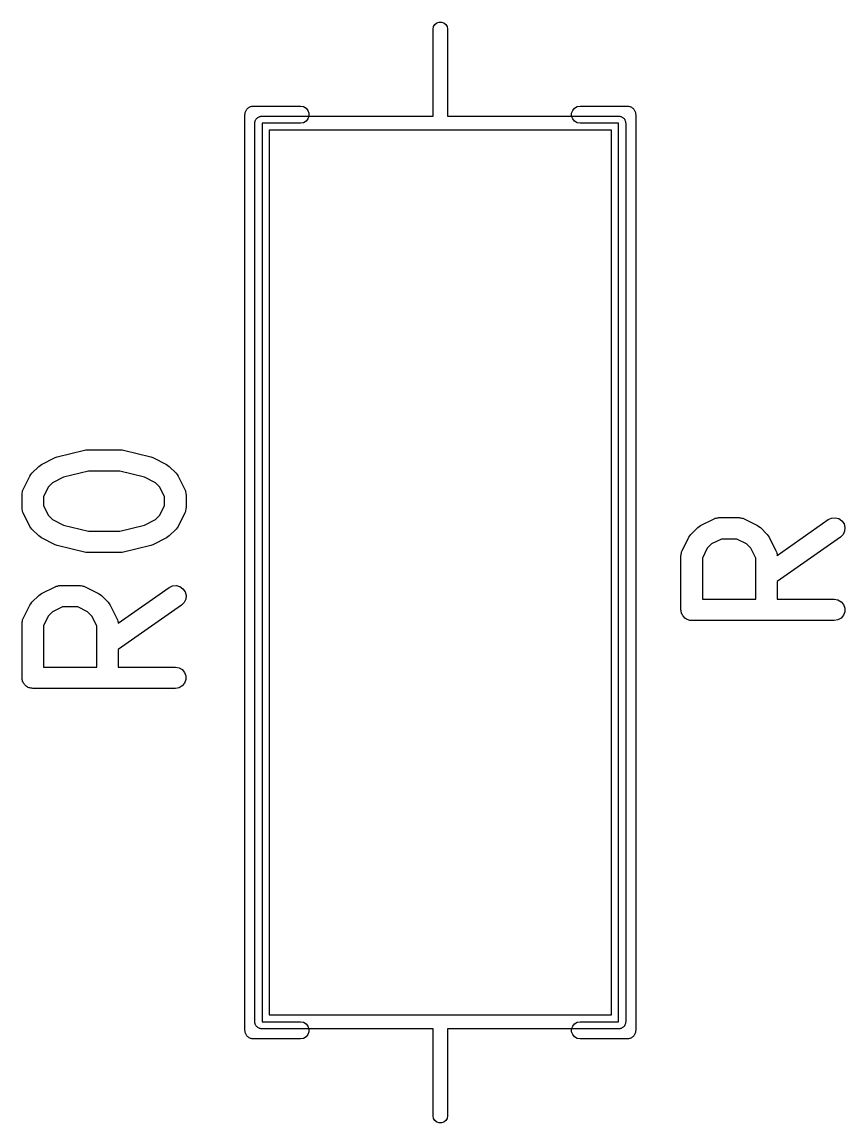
# Model space of a CAD drawing. Header units: millimetres. Extents: x 24 to 200, y 24 to 188.
# Drawn here: x 70.39 to 76.16, y 148.58 to 156.29 of the extents above; entities that cross this region are included whole.
import ezdxf

# ---------------------------------------------------------------- set-up
doc = ezdxf.new("R2010")
doc.units = ezdxf.units.MM
doc.layers.add('7_PCBサンプル', color=7, linetype='Continuous')

# ---------------------------------------------------------------- blocks, each defined once
blk = doc.blocks.new('hhskb2-F.SilkS')
at = {"layer": '7_PCBサンプル'}
for p, q in [((58.9362, -30.9549), (58.938, -30.95)), ((58.938, -30.95), (58.9414, -30.946)), ((58.9414, -30.946), (58.944, -30.9414)), ((58.944, -30.9414), (58.9481, -30.9381)), ((58.9481, -30.9381), (58.9514, -30.934)), ((58.9514, -30.934), (58.956, -30.9314)), ((58.956, -30.9314), (58.96, -30.928)), ((58.96, -30.928), (58.9649, -30.9262)), ((58.9649, -30.9262), (58.9695, -30.9236)), ((58.9695, -30.9236), (58.9747, -30.9227)), ((58.9747, -30.9227), (58.9796, -30.9209)), ((58.9796, -30.9209), (58.9848, -30.9209)), ((58.9848, -30.9209), (58.99, -30.92)), ((58.99, -30.92), (59.32, -30.92)), ((59.32, -30.92), (59.3405, -30.9236)), ((59.3405, -30.9236), (59.3586, -30.934)), ((59.3586, -30.934), (59.372, -30.95)), ((59.372, -30.95), (59.3791, -30.9696)), ((61.2209, -30.9696), (61.228, -30.95)), ((61.228, -30.95), (61.2414, -30.934)), ((61.2414, -30.934), (61.2595, -30.9236)), ((61.2595, -30.9236), (61.28, -30.92)), ((61.28, -30.92), (61.61, -30.92)), ((61.61, -30.92), (61.6152, -30.9209)), ((61.6152, -30.9209), (61.6204, -30.9209)), ((61.6204, -30.9209), (61.6253, -30.9227)), ((61.6253, -30.9227), (61.6305, -30.9236)), ((61.6305, -30.9236), (61.6351, -30.9262)), ((61.6351, -30.9262), (61.64, -30.928)), ((61.64, -30.928), (61.644, -30.9314)), ((61.644, -30.9314), (61.6486, -30.934)), ((61.6486, -30.934), (61.6519, -30.9381)), ((61.6519, -30.9381), (61.656, -30.9414)), ((61.656, -30.9414), (61.6586, -30.946)), ((61.6586, -30.946), (61.662, -30.95)), ((61.662, -30.95), (61.6638, -30.9549)), ((58.93, -30.98), (58.9309, -30.9748)), ((58.93, -37.4), (58.93, -30.98)), ((58.9309, -30.9696), (58.9327, -30.9647)), ((58.9309, -30.9748), (58.9309, -30.9696)), ((58.9327, -30.9647), (58.9336, -30.9595)), ((58.9336, -30.9595), (58.9362, -30.9549)), ((59.3586, -31.026), (59.3405, -31.0364)), ((59.372, -31.01), (59.3586, -31.026)), ((59.3791, -30.9904), (59.372, -31.01)), ((59.3791, -30.9696), (59.3791, -30.9904)), ((61.2209, -30.9904), (61.2209, -30.9696)), ((61.228, -31.01), (61.2209, -30.9904)), ((61.2414, -31.026), (61.228, -31.01)), ((61.2595, -31.0364), (61.2414, -31.026)), ((61.6638, -30.9549), (61.6664, -30.9595)), ((61.6664, -30.9595), (61.6673, -30.9647)), ((61.6673, -30.9647), (61.6691, -30.9696)), ((61.6691, -30.9696), (61.6691, -30.9748)), ((61.6691, -30.9748), (61.67, -30.98)), ((61.67, -30.98), (61.67, -37.4)), ((59.32, -31.04), (59.05, -31.04)), ((59.05, -31.04), (59.05, -37.34)), ((59.3405, -31.0364), (59.32, -31.04)), ((61.28, -31.04), (61.2595, -31.0364)), ((61.55, -31.04), (61.28, -31.04)), ((61.55, -37.34), (61.55, -31.04)), ((57.6147, -33.3791), (57.8051, -33.3315)), ((57.8051, -33.3315), (57.8143, -33.3309)), ((57.8143, -33.3309), (57.8233, -33.3293)), ((57.8233, -33.3293), (58.0614, -33.3293)), ((58.0614, -33.3293), (58.0705, -33.3309)), ((58.0705, -33.3309), (58.0796, -33.3315)), ((58.0796, -33.3315), (58.2701, -33.3791)), ((57.5041, -33.4324), (57.5993, -33.3848)), ((57.5993, -33.3848), (57.6072, -33.3825)), ((57.6072, -33.3825), (57.6147, -33.3791)), ((58.2701, -33.3791), (58.2776, -33.3825)), ((58.2776, -33.3825), (58.2854, -33.3848)), ((58.2854, -33.3848), (58.3807, -33.4324)), ((57.4301, -33.5039), (57.437, -33.4941)), ((57.437, -33.4941), (57.4846, -33.4465)), ((57.4846, -33.4465), (57.4944, -33.4396)), ((57.4944, -33.4396), (57.5041, -33.4324)), ((57.8326, -33.4793), (57.659, -33.5227)), ((58.0522, -33.4793), (57.8326, -33.4793)), ((58.2257, -33.5227), (58.0522, -33.4793)), ((58.3807, -33.4324), (58.3903, -33.4396)), ((58.3903, -33.4396), (58.4002, -33.4465)), ((58.4002, -33.4465), (58.4478, -33.4941)), ((58.4478, -33.4941), (58.4547, -33.5039)), ((57.3753, -33.6088), (57.4229, -33.5136)), ((57.4229, -33.5136), (57.4301, -33.5039)), ((57.582, -33.5612), (57.5516, -33.5916)), ((57.659, -33.5227), (57.582, -33.5612)), ((58.3027, -33.5612), (58.2257, -33.5227)), ((58.3331, -33.5916), (58.3027, -33.5612)), ((58.4547, -33.5039), (58.4618, -33.5136)), ((58.4618, -33.5136), (58.5095, -33.6088)), ((57.3674, -33.6424), (57.3681, -33.6381)), ((57.3674, -33.7376), (57.3674, -33.6424)), ((57.3679, -33.6338), (57.3704, -33.6254)), ((57.3681, -33.6381), (57.3679, -33.6338)), ((57.3704, -33.6254), (57.3719, -33.6167)), ((57.3719, -33.6167), (57.3741, -33.613)), ((57.3741, -33.613), (57.3753, -33.6088)), ((57.5516, -33.5916), (57.5174, -33.6601)), ((58.3674, -33.6601), (58.3331, -33.5916)), ((58.5095, -33.6088), (58.5107, -33.613)), ((58.5107, -33.613), (58.5129, -33.6167)), ((58.5129, -33.6167), (58.5144, -33.6254)), ((58.5144, -33.6254), (58.5169, -33.6338)), ((58.5169, -33.6338), (58.5166, -33.6381)), ((58.5166, -33.6381), (58.5174, -33.6424)), ((58.5174, -33.6424), (58.5174, -33.7376)), ((57.5174, -33.6601), (57.5174, -33.7199)), ((57.5174, -33.7199), (57.5516, -33.7884)), ((58.3331, -33.7884), (58.3674, -33.7199)), ((58.3674, -33.7199), (58.3674, -33.6601)), ((57.3681, -33.7419), (57.3674, -33.7376)), ((57.3679, -33.7462), (57.3681, -33.7419)), ((57.3704, -33.7546), (57.3679, -33.7462)), ((57.3719, -33.7633), (57.3704, -33.7546)), ((57.3741, -33.767), (57.3719, -33.7633)), ((57.3753, -33.7712), (57.3741, -33.767)), ((57.4229, -33.8664), (57.3753, -33.7712)), ((57.5516, -33.7884), (57.582, -33.8188)), ((58.3027, -33.8188), (58.3331, -33.7884)), ((58.5095, -33.7712), (58.4618, -33.8664)), ((58.5107, -33.767), (58.5095, -33.7712)), ((58.5129, -33.7633), (58.5107, -33.767)), ((58.5144, -33.7546), (58.5129, -33.7633)), ((58.5169, -33.7462), (58.5144, -33.7546)), ((58.5174, -33.7376), (58.5166, -33.7419)), ((58.5166, -33.7419), (58.5169, -33.7462)), ((57.4301, -33.8761), (57.4229, -33.8664)), ((57.437, -33.8859), (57.4301, -33.8761)), ((57.582, -33.8188), (57.659, -33.8573)), ((57.659, -33.8573), (57.8326, -33.9007)), ((58.0522, -33.9007), (58.2257, -33.8573)), ((58.2257, -33.8573), (58.3027, -33.8188)), ((58.4547, -33.8761), (58.4478, -33.8859)), ((58.4618, -33.8664), (58.4547, -33.8761)), ((57.4846, -33.9335), (57.437, -33.8859)), ((57.4944, -33.9404), (57.4846, -33.9335)), ((57.5041, -33.9476), (57.4944, -33.9404)), ((57.5993, -33.9952), (57.5041, -33.9476)), ((57.8326, -33.9007), (58.0522, -33.9007)), ((58.3807, -33.9476), (58.2854, -33.9952)), ((58.3903, -33.9404), (58.3807, -33.9476)), ((58.4002, -33.9335), (58.3903, -33.9404)), ((58.4478, -33.8859), (58.4002, -33.9335)), ((57.6072, -33.9975), (57.5993, -33.9952)), ((57.6147, -34.0009), (57.6072, -33.9975)), ((57.8051, -34.0485), (57.6147, -34.0009)), ((58.2701, -34.0009), (58.0796, -34.0485)), ((58.2776, -33.9975), (58.2701, -34.0009)), ((58.2854, -33.9952), (58.2776, -33.9975)), ((57.8143, -34.0491), (57.8051, -34.0485)), ((57.8233, -34.0507), (57.8143, -34.0491)), ((58.0614, -34.0507), (57.8233, -34.0507)), ((58.0705, -34.0491), (58.0614, -34.0507)), ((58.0796, -34.0485), (58.0705, -34.0491)), ((57.4846, -34.3513), (57.4944, -34.3444)), ((57.4944, -34.3444), (57.5041, -34.3372)), ((57.5041, -34.3372), (57.5993, -34.2896)), ((57.5993, -34.2896), (57.6035, -34.2884)), ((57.6035, -34.2884), (57.6072, -34.2862)), ((57.6072, -34.2862), (57.6159, -34.2847)), ((57.6159, -34.2847), (57.6243, -34.2822)), ((57.6243, -34.2822), (57.6286, -34.2824)), ((57.6286, -34.2824), (57.6329, -34.2817)), ((57.6329, -34.2817), (57.7757, -34.2817)), ((57.7757, -34.2817), (57.78, -34.2824)), ((57.78, -34.2824), (57.7843, -34.2822)), ((57.7843, -34.2822), (57.7927, -34.2847)), ((57.7927, -34.2847), (57.8014, -34.2862)), ((57.8014, -34.2862), (57.8051, -34.2884)), ((57.8051, -34.2884), (57.8093, -34.2896)), ((57.8093, -34.2896), (57.9045, -34.3372)), ((57.9045, -34.3372), (57.9142, -34.3444)), ((57.9142, -34.3444), (57.924, -34.3513)), ((58.041, -34.5461), (58.3994, -34.2952)), ((58.3994, -34.2952), (58.423, -34.2842)), ((58.423, -34.2842), (58.4489, -34.282)), ((58.4489, -34.282), (58.4741, -34.2887)), ((58.4741, -34.2887), (58.4954, -34.3036)), ((58.4954, -34.3036), (58.5104, -34.325)), ((58.5104, -34.325), (58.5171, -34.3501)), ((57.3753, -34.5136), (57.4229, -34.4184)), ((57.4229, -34.4184), (57.4301, -34.4087)), ((57.4301, -34.4087), (57.437, -34.3989)), ((57.437, -34.3989), (57.4846, -34.3513)), ((57.924, -34.3513), (57.9716, -34.3989)), ((57.9716, -34.3989), (57.9785, -34.4087)), ((57.9785, -34.4087), (57.9857, -34.4184)), ((57.9857, -34.4184), (58.0333, -34.5136)), ((58.4854, -34.4181), (58.0412, -34.729)), ((58.5038, -34.3997), (58.4854, -34.4181)), ((58.5148, -34.3761), (58.5038, -34.3997)), ((58.5171, -34.3501), (58.5148, -34.3761)), ((57.5516, -34.4963), (57.5174, -34.5648)), ((57.582, -34.4659), (57.5516, -34.4963)), ((57.6506, -34.4317), (57.582, -34.4659)), ((57.758, -34.4317), (57.6506, -34.4317)), ((57.8265, -34.4659), (57.758, -34.4317)), ((57.8569, -34.4963), (57.8265, -34.4659)), ((57.8912, -34.5648), (57.8569, -34.4963)), ((57.3674, -34.5471), (57.3681, -34.5429)), ((57.3674, -34.9281), (57.3674, -34.5471)), ((57.3679, -34.5386), (57.3704, -34.5301)), ((57.3681, -34.5429), (57.3679, -34.5386)), ((57.3704, -34.5301), (57.3719, -34.5215)), ((57.3719, -34.5215), (57.3741, -34.5177)), ((57.3741, -34.5177), (57.3753, -34.5136)), ((57.5174, -34.5648), (57.5174, -34.8531)), ((57.8912, -34.8531), (57.8912, -34.5648)), ((58.0333, -34.5136), (58.0345, -34.5177)), ((58.0345, -34.5177), (58.0367, -34.5215)), ((58.0367, -34.5215), (58.0382, -34.5301)), ((58.0382, -34.5301), (58.0407, -34.5386)), ((58.0407, -34.5386), (58.0404, -34.5429)), ((58.0404, -34.5429), (58.041, -34.5461)), ((58.0412, -34.729), (58.0412, -34.8531)), ((57.5174, -34.8531), (57.8912, -34.8531)), ((58.0412, -34.8531), (58.4424, -34.8531)), ((58.4424, -34.8531), (58.468, -34.8576)), ((58.468, -34.8576), (58.4906, -34.8706)), ((58.4906, -34.8706), (58.5073, -34.8906)), ((57.3685, -34.9346), (57.3674, -34.9281)), ((57.3685, -34.9411), (57.3685, -34.9346)), ((57.3708, -34.9473), (57.3685, -34.9411)), ((57.3719, -34.9537), (57.3708, -34.9473)), ((57.3752, -34.9594), (57.3719, -34.9537)), ((57.3774, -34.9656), (57.3752, -34.9594)), ((58.5073, -34.8906), (58.5162, -34.9151)), ((58.5162, -34.9411), (58.5073, -34.9656)), ((58.5162, -34.9151), (58.5162, -34.9411)), ((57.3816, -34.9706), (57.3774, -34.9656)), ((57.3849, -34.9763), (57.3816, -34.9706)), ((57.39, -34.9805), (57.3849, -34.9763)), ((57.3942, -34.9855), (57.39, -34.9805)), ((57.3999, -34.9888), (57.3942, -34.9855)), ((57.4049, -34.993), (57.3999, -34.9888)), ((57.411, -34.9953), (57.4049, -34.993)), ((57.4167, -34.9986), (57.411, -34.9953)), ((57.4232, -34.9997), (57.4167, -34.9986)), ((57.4294, -35.002), (57.4232, -34.9997)), ((57.4359, -35.002), (57.4294, -35.002)), ((57.4424, -35.0031), (57.4359, -35.002)), ((58.4424, -35.0031), (57.4424, -35.0031)), ((58.468, -34.9986), (58.4424, -35.0031)), ((58.4906, -34.9855), (58.468, -34.9986)), ((58.5073, -34.9656), (58.4906, -34.9855)), ((59.05, -37.34), (59.32, -37.34)), ((59.32, -37.34), (59.3405, -37.3436)), ((59.3405, -37.3436), (59.3586, -37.354)), ((59.3586, -37.354), (59.372, -37.37)), ((61.228, -37.37), (61.2414, -37.354)), ((61.2414, -37.354), (61.2595, -37.3436)), ((61.2595, -37.3436), (61.28, -37.34)), ((61.28, -37.34), (61.55, -37.34)), ((58.9309, -37.4052), (58.93, -37.4)), ((58.9309, -37.4104), (58.9309, -37.4052)), ((58.9327, -37.4153), (58.9309, -37.4104)), ((58.9336, -37.4205), (58.9327, -37.4153)), ((58.9362, -37.4251), (58.9336, -37.4205)), ((58.938, -37.43), (58.9362, -37.4251)), ((58.9414, -37.434), (58.938, -37.43)), ((58.944, -37.4386), (58.9414, -37.434)), ((59.372, -37.43), (59.3586, -37.446)), ((59.372, -37.37), (59.3791, -37.3896)), ((59.3791, -37.4104), (59.372, -37.43)), ((59.3791, -37.3896), (59.3791, -37.4104)), ((61.2209, -37.3896), (61.228, -37.37)), ((61.2209, -37.4104), (61.2209, -37.3896)), ((61.228, -37.43), (61.2209, -37.4104)), ((61.2414, -37.446), (61.228, -37.43)), ((61.6586, -37.434), (61.656, -37.4386)), ((61.662, -37.43), (61.6586, -37.434)), ((61.6638, -37.4251), (61.662, -37.43)), ((61.6664, -37.4205), (61.6638, -37.4251)), ((61.6673, -37.4153), (61.6664, -37.4205)), ((61.6691, -37.4104), (61.6673, -37.4153)), ((61.67, -37.4), (61.6691, -37.4052)), ((61.6691, -37.4052), (61.6691, -37.4104)), ((58.9481, -37.4419), (58.944, -37.4386)), ((58.9514, -37.446), (58.9481, -37.4419)), ((58.956, -37.4486), (58.9514, -37.446)), ((58.96, -37.452), (58.956, -37.4486)), ((58.9649, -37.4538), (58.96, -37.452)), ((58.9695, -37.4564), (58.9649, -37.4538)), ((58.9747, -37.4573), (58.9695, -37.4564)), ((58.9796, -37.4591), (58.9747, -37.4573)), ((58.9848, -37.4591), (58.9796, -37.4591)), ((58.99, -37.46), (58.9848, -37.4591)), ((59.32, -37.46), (58.99, -37.46)), ((59.3405, -37.4564), (59.32, -37.46)), ((59.3586, -37.446), (59.3405, -37.4564)), ((61.2595, -37.4564), (61.2414, -37.446)), ((61.28, -37.46), (61.2595, -37.4564)), ((61.61, -37.46), (61.28, -37.46)), ((61.6152, -37.4591), (61.61, -37.46)), ((61.6204, -37.4591), (61.6152, -37.4591)), ((61.6253, -37.4573), (61.6204, -37.4591)), ((61.6305, -37.4564), (61.6253, -37.4573)), ((61.6351, -37.4538), (61.6305, -37.4564)), ((61.64, -37.452), (61.6351, -37.4538)), ((61.644, -37.4486), (61.64, -37.452)), ((61.6486, -37.446), (61.644, -37.4486)), ((61.6519, -37.4419), (61.6486, -37.446)), ((61.656, -37.4386), (61.6519, -37.4419))]:
    blk.add_line(p, q, dxfattribs=at)
blk = doc.blocks.new('hhskb2-F.Fab')
at = {"layer": '7_PCBサンプル'}
for p, q in [((60.275, -30.3367), (60.2913, -30.3308)), ((60.2913, -30.3308), (60.3087, -30.3308)), ((60.3087, -30.3308), (60.325, -30.3367)), ((60.25, -30.38), (60.253, -30.3629)), ((60.25, -30.99), (60.25, -30.38)), ((60.253, -30.3629), (60.2617, -30.3479)), ((60.2617, -30.3479), (60.275, -30.3367)), ((60.325, -30.3367), (60.3383, -30.3479)), ((60.3383, -30.3479), (60.347, -30.3629)), ((60.347, -30.3629), (60.35, -30.38)), ((60.35, -30.38), (60.35, -30.99)), ((59.0008, -31.0313), (59.0023, -31.0272)), ((59.0023, -31.0272), (59.003, -31.0229)), ((59.003, -31.0229), (59.0052, -31.0191)), ((59.0052, -31.0191), (59.0067, -31.015)), ((59.0067, -31.015), (59.0095, -31.0116)), ((59.0095, -31.0116), (59.0117, -31.0079)), ((59.0117, -31.0079), (59.015, -31.005)), ((59.015, -31.005), (59.0179, -31.0017)), ((59.0179, -31.0017), (59.0216, -30.9995)), ((59.0216, -30.9995), (59.025, -30.9967)), ((59.025, -30.9967), (59.0291, -30.9952)), ((59.0291, -30.9952), (59.0329, -30.993)), ((59.0329, -30.993), (59.0372, -30.9923)), ((59.0372, -30.9923), (59.0413, -30.9908)), ((59.0413, -30.9908), (59.0457, -30.9908)), ((59.0457, -30.9908), (59.05, -30.99)), ((59.05, -30.99), (60.25, -30.99)), ((60.35, -30.99), (61.55, -30.99)), ((61.55, -30.99), (61.5543, -30.9908)), ((61.5543, -30.9908), (61.5587, -30.9908)), ((61.5587, -30.9908), (61.5628, -30.9923)), ((61.5628, -30.9923), (61.5671, -30.993)), ((61.5671, -30.993), (61.5709, -30.9952)), ((61.5709, -30.9952), (61.575, -30.9967)), ((61.575, -30.9967), (61.5784, -30.9995)), ((61.5784, -30.9995), (61.5821, -31.0017)), ((61.5821, -31.0017), (61.585, -31.005)), ((61.585, -31.005), (61.5883, -31.0079)), ((61.5883, -31.0079), (61.5905, -31.0116)), ((61.5905, -31.0116), (61.5933, -31.015)), ((61.5933, -31.015), (61.5948, -31.0191)), ((61.5948, -31.0191), (61.597, -31.0229)), ((61.597, -31.0229), (61.5977, -31.0272)), ((61.5977, -31.0272), (61.5992, -31.0313)), ((59, -31.04), (59.0008, -31.0357)), ((59, -37.34), (59, -31.04)), ((59.0008, -31.0357), (59.0008, -31.0313)), ((59.1, -31.09), (59.1, -37.29)), ((61.5, -31.09), (59.1, -31.09)), ((61.5, -37.29), (61.5, -31.09)), ((61.5992, -31.0313), (61.5992, -31.0357)), ((61.5992, -31.0357), (61.6, -31.04)), ((61.6, -31.04), (61.6, -37.34)), ((62.2359, -33.8085), (62.2443, -33.806)), ((62.2443, -33.806), (62.2486, -33.8062)), ((62.2486, -33.8062), (62.2529, -33.8055)), ((62.2529, -33.8055), (62.3957, -33.8055)), ((62.3957, -33.8055), (62.4, -33.8062)), ((62.4, -33.8062), (62.4043, -33.806)), ((62.4043, -33.806), (62.4127, -33.8085)), ((63.043, -33.808), (63.0689, -33.8058)), ((63.0689, -33.8058), (63.0941, -33.8125)), ((62.057, -33.9227), (62.1046, -33.8751)), ((62.1046, -33.8751), (62.1144, -33.8682)), ((62.1144, -33.8682), (62.1241, -33.861)), ((62.1241, -33.861), (62.2193, -33.8134)), ((62.2193, -33.8134), (62.2235, -33.8122)), ((62.2235, -33.8122), (62.2272, -33.81)), ((62.2272, -33.81), (62.2359, -33.8085)), ((62.4127, -33.8085), (62.4214, -33.81)), ((62.4214, -33.81), (62.4251, -33.8122)), ((62.4251, -33.8122), (62.4293, -33.8134)), ((62.4293, -33.8134), (62.5245, -33.861)), ((62.5245, -33.861), (62.5342, -33.8682)), ((62.5342, -33.8682), (62.544, -33.8751)), ((62.544, -33.8751), (62.5916, -33.9227)), ((62.661, -34.0699), (63.0194, -33.819)), ((63.0194, -33.819), (63.043, -33.808)), ((63.0941, -33.8125), (63.1154, -33.8274)), ((63.1154, -33.8274), (63.1304, -33.8488)), ((63.1304, -33.8488), (63.1371, -33.874)), ((63.1371, -33.874), (63.1348, -33.8999)), ((61.9953, -34.0374), (62.0429, -33.9422)), ((62.0429, -33.9422), (62.0501, -33.9325)), ((62.0501, -33.9325), (62.057, -33.9227)), ((62.2706, -33.9555), (62.202, -33.9897)), ((62.378, -33.9555), (62.2706, -33.9555)), ((62.4465, -33.9897), (62.378, -33.9555)), ((62.5916, -33.9227), (62.5985, -33.9325)), ((62.5985, -33.9325), (62.6057, -33.9422)), ((62.6057, -33.9422), (62.6533, -34.0374)), ((63.1054, -33.9419), (62.6612, -34.2529)), ((63.1238, -33.9235), (63.1054, -33.9419)), ((63.1348, -33.8999), (63.1238, -33.9235)), ((61.9941, -34.0416), (61.9953, -34.0374)), ((62.1716, -34.0201), (62.1374, -34.0887)), ((62.202, -33.9897), (62.1716, -34.0201)), ((62.4769, -34.0201), (62.4465, -33.9897)), ((62.5112, -34.0887), (62.4769, -34.0201)), ((62.6533, -34.0374), (62.6545, -34.0416)), ((61.9874, -34.071), (61.9881, -34.0667)), ((61.9874, -34.4519), (61.9874, -34.071)), ((61.9879, -34.0624), (61.9904, -34.054)), ((61.9881, -34.0667), (61.9879, -34.0624)), ((61.9904, -34.054), (61.9919, -34.0453)), ((61.9919, -34.0453), (61.9941, -34.0416)), ((62.1374, -34.0887), (62.1374, -34.3769)), ((62.5112, -34.3769), (62.5112, -34.0887)), ((62.6545, -34.0416), (62.6567, -34.0453)), ((62.6567, -34.0453), (62.6582, -34.054)), ((62.6582, -34.054), (62.6607, -34.0624)), ((62.6607, -34.0624), (62.6604, -34.0667)), ((62.6604, -34.0667), (62.661, -34.0699)), ((62.6612, -34.2529), (62.6612, -34.3769)), ((62.1374, -34.3769), (62.5112, -34.3769)), ((62.6612, -34.3769), (63.0624, -34.3769)), ((63.0624, -34.3769), (63.088, -34.3814)), ((63.088, -34.3814), (63.1106, -34.3945)), ((63.1106, -34.3945), (63.1273, -34.4144)), ((63.1273, -34.4144), (63.1362, -34.4389)), ((61.9885, -34.4584), (61.9874, -34.4519)), ((61.9885, -34.4649), (61.9885, -34.4584)), ((61.9908, -34.4711), (61.9885, -34.4649)), ((61.9919, -34.4776), (61.9908, -34.4711)), ((61.9952, -34.4832), (61.9919, -34.4776)), ((61.9974, -34.4894), (61.9952, -34.4832)), ((62.0016, -34.4944), (61.9974, -34.4894)), ((62.0049, -34.5001), (62.0016, -34.4944)), ((62.01, -34.5043), (62.0049, -34.5001)), ((63.1273, -34.4894), (63.1106, -34.5094)), ((63.1362, -34.4649), (63.1273, -34.4894)), ((63.1362, -34.4389), (63.1362, -34.4649)), ((62.0142, -34.5094), (62.01, -34.5043)), ((62.0199, -34.5126), (62.0142, -34.5094)), ((62.0249, -34.5169), (62.0199, -34.5126)), ((62.031, -34.5191), (62.0249, -34.5169)), ((62.0367, -34.5224), (62.031, -34.5191)), ((62.0432, -34.5235), (62.0367, -34.5224)), ((62.0494, -34.5258), (62.0432, -34.5235)), ((62.0559, -34.5258), (62.0494, -34.5258)), ((62.0624, -34.5269), (62.0559, -34.5258)), ((63.0624, -34.5269), (62.0624, -34.5269)), ((63.088, -34.5224), (63.0624, -34.5269)), ((63.1106, -34.5094), (63.088, -34.5224)), ((59.0008, -37.3443), (59, -37.34)), ((59.0008, -37.3487), (59.0008, -37.3443)), ((59.0023, -37.3528), (59.0008, -37.3487)), ((59.003, -37.3571), (59.0023, -37.3528)), ((59.1, -37.29), (61.5, -37.29)), ((61.5977, -37.3528), (61.597, -37.3571)), ((61.5992, -37.3487), (61.5977, -37.3528)), ((61.6, -37.34), (61.5992, -37.3443)), ((61.5992, -37.3443), (61.5992, -37.3487)), ((59.0052, -37.3609), (59.003, -37.3571)), ((59.0067, -37.365), (59.0052, -37.3609)), ((59.0095, -37.3684), (59.0067, -37.365)), ((59.0117, -37.3721), (59.0095, -37.3684)), ((59.015, -37.375), (59.0117, -37.3721)), ((59.0179, -37.3783), (59.015, -37.375)), ((59.0216, -37.3805), (59.0179, -37.3783)), ((59.025, -37.3833), (59.0216, -37.3805)), ((59.0291, -37.3848), (59.025, -37.3833)), ((59.0329, -37.387), (59.0291, -37.3848)), ((59.0372, -37.3877), (59.0329, -37.387)), ((59.0413, -37.3892), (59.0372, -37.3877)), ((59.0457, -37.3892), (59.0413, -37.3892)), ((59.05, -37.39), (59.0457, -37.3892)), ((60.25, -37.39), (59.05, -37.39)), ((60.25, -38), (60.25, -37.39)), ((61.55, -37.39), (60.35, -37.39)), ((60.35, -37.39), (60.35, -38)), ((61.5543, -37.3892), (61.55, -37.39)), ((61.5587, -37.3892), (61.5543, -37.3892)), ((61.5628, -37.3877), (61.5587, -37.3892)), ((61.5671, -37.387), (61.5628, -37.3877)), ((61.5709, -37.3848), (61.5671, -37.387)), ((61.575, -37.3833), (61.5709, -37.3848)), ((61.5784, -37.3805), (61.575, -37.3833)), ((61.5821, -37.3783), (61.5784, -37.3805)), ((61.585, -37.375), (61.5821, -37.3783)), ((61.5883, -37.3721), (61.585, -37.375)), ((61.5905, -37.3684), (61.5883, -37.3721)), ((61.5933, -37.365), (61.5905, -37.3684)), ((61.5948, -37.3609), (61.5933, -37.365)), ((61.597, -37.3571), (61.5948, -37.3609)), ((60.253, -38.0171), (60.25, -38)), ((60.2617, -38.0321), (60.253, -38.0171)), ((60.275, -38.0433), (60.2617, -38.0321)), ((60.2913, -38.0492), (60.275, -38.0433)), ((60.3087, -38.0492), (60.2913, -38.0492)), ((60.325, -38.0433), (60.3087, -38.0492)), ((60.3383, -38.0321), (60.325, -38.0433)), ((60.347, -38.0171), (60.3383, -38.0321)), ((60.35, -38), (60.347, -38.0171))]:
    blk.add_line(p, q, dxfattribs=at)

msp = doc.modelspace()

# ---------------------------------------------------------------- block references
for name in ['hhskb2-F.SilkS', 'hhskb2-F.Fab']:
    msp.add_blockref(name, (13.025, 186.625))

doc.saveas('drawing.dxf')
